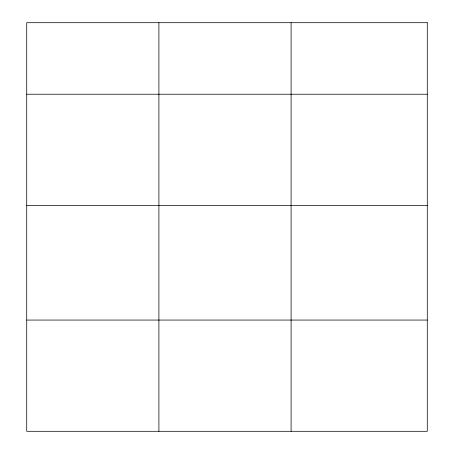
<?xml version="1.0" encoding="UTF-8"?>
<svg xmlns="http://www.w3.org/2000/svg" width="454" height="454" viewBox="0 0 454 454"><rect width="100%" height="100%" fill="white"/><g stroke="black" fill="none" stroke-linecap="round" stroke-linejoin="round"><path stroke-width="0.68" d="M26.718 94.228L427.282 94.228M26.718 205.463L427.282 205.463M26.718 320.064L427.282 320.064M291.088 22.7L291.088 431.3M158.906 22.7L158.906 431.3M427.282 22.7L26.718 22.7L26.718 431.3L427.282 431.3L427.282 22.7"/></g></svg>
